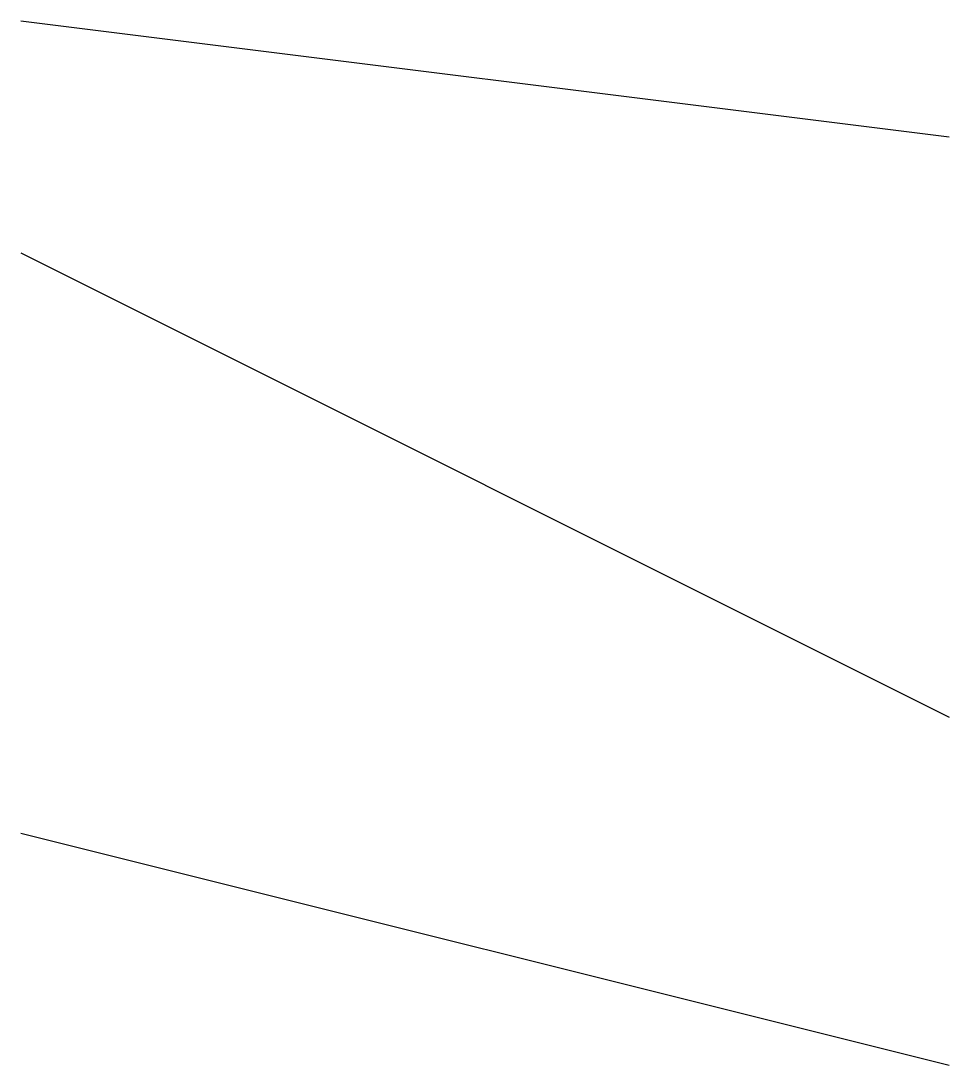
# Model space of a CAD drawing. Units: millimetres at full size, sheet at 1:100. Extents: x -15551 to 8939, y -18796 to 8755.
import ezdxf

# ---------------------------------------------------------------- set-up
doc = ezdxf.new("R2010")
doc.units = ezdxf.units.MM
doc.header["$LTSCALE"] = 100
doc.layers.add('0-0', color=7, linetype='Continuous')

msp = doc.modelspace()

# ---------------------------------------------------------------- linework, layer by layer
at = {"layer": '0-0'}
for p, q in [((-15551, 8755.1), (8938.8, 5693.9)), ((-15551, 2632.7), (8938.8, -9612.2)), ((-15551, -12673.5), (8938.8, -18795.9))]:
    msp.add_line(p, q, dxfattribs=at)

doc.saveas('drawing.dxf')
